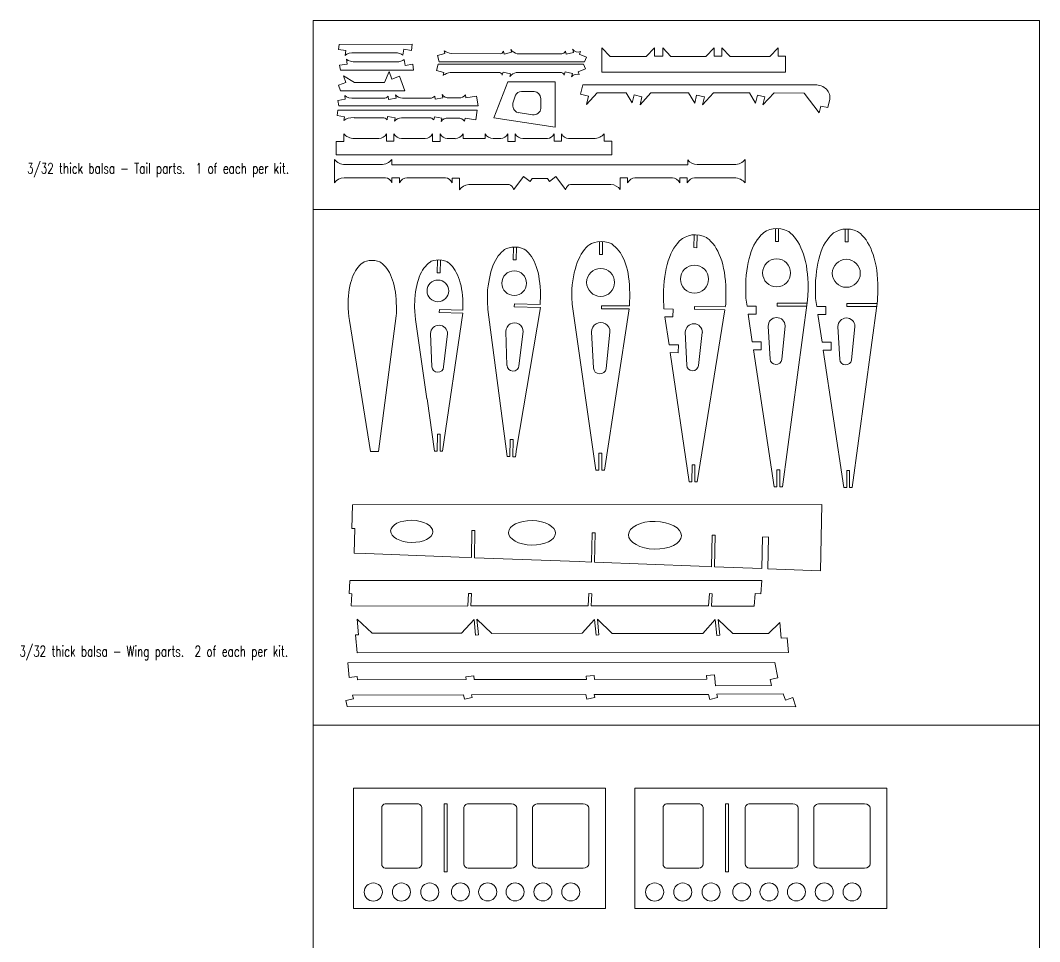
# Model space of a CAD drawing. Extents: x -25.3 to 31.6, y -27.3 to 39.1.
# Drawn here: x -25.04 to 7.31, y 9.83 to 39.06 of the extents above; entities that cross this region are included whole.
import ezdxf
from ezdxf.enums import TextEntityAlignment as Align

# ---------------------------------------------------------------- set-up
doc = ezdxf.new("R2010")
doc.units = 0
doc.header["$MEASUREMENT"] = 0
doc.layers.get('0').update_dxf_attribs({"lineweight": 0})
doc.styles.add('_TCW_TXTSTY_2', font='TXT_____.TTF', dxfattribs={"width": 0.54})

msp = doc.modelspace()

# ---------------------------------------------------------------- linework, layer by layer
at = {"color": 7, "linetype": 'Continuous', "lineweight": 0}
for p, q in [((-14.949, 38.14, 0), (-14.923, 38.298, 0)), ((-12.63, 38.11, 0), (-12.6, 38.302, 0)), ((-6.588, 37.414, 0), (-6.588, 38.192, 0)), ((-6.588, 38.191, 0), (-6.321, 37.915, 0)), ((-5.171, 37.915, 0), (-4.908, 38.191, 0)), ((-4.907, 37.922, 0), (-4.907, 38.191, 0)), ((-4.649, 38.191, 0), (-4.39, 37.919, 0)), ((-4.649, 37.922, 0), (-4.649, 38.191, 0)), ((-3.281, 37.919, 0), (-3.019, 38.188, 0)), ((-3.019, 37.923, 0), (-3.019, 38.189, 0)), ((-2.779, 37.923, 0), (-2.779, 38.192, 0)), ((-2.779, 38.191, 0), (-2.514, 37.915, 0)), ((-1.245, 37.915, 0), (-0.981, 38.191, 0)), ((-0.982, 38.191, 0), (-0.982, 37.922, 0)), ((-14.949, 38.14, 0), (-14.711, 38.103, 0)), ((-14.736, 37.944, 0), (-14.711, 38.103, 0)), ((-12.866, 38.147, 0), (-12.897, 37.954, 0)), ((-12.63, 38.11, 0), (-12.866, 38.147, 0)), ((-11.798, 37.947, 0), (-11.565, 38.005, 0)), ((-11.797, 37.946, 0), (-11.746, 37.741, 0)), ((-11.565, 38.005, 0), (-11.587, 38.096, 0)), ((-9.708, 38.085, 0), (-9.684, 37.992, 0)), ((-9.684, 37.992, 0), (-9.452, 38.05, 0)), ((-9.452, 38.05, 0), (-9.473, 38.133, 0)), ((-7.715, 37.984, 0), (-7.741, 38.085, 0)), ((-7.483, 38.042, 0), (-7.715, 37.984, 0)), ((-7.483, 38.042, 0), (-7.509, 38.146, 0)), ((-7.264, 38.071, 0), (-7.298, 37.989, 0)), ((-7.069, 37.892, 0), (-7.132, 37.745, 0)), ((-6.321, 37.915, 0), (-5.171, 37.915, 0)), ((-4.907, 37.922, 0), (-4.649, 37.922, 0)), ((-4.391, 37.919, 0), (-3.281, 37.919, 0)), ((-3.019, 37.923, 0), (-2.779, 37.923, 0)), ((-2.515, 37.915, 0), (-1.244, 37.915, 0)), ((-0.982, 37.922, 0), (-0.749, 37.922, 0)), ((-0.75, 37.922, 0), (-0.75, 37.419, 0)), ((-14.907, 37.639, 0), (-14.67, 37.676, 0)), ((-14.907, 37.639, 0), (-14.882, 37.479, 0)), ((-14.694, 37.835, 0), (-14.669, 37.676, 0)), ((-12.824, 37.632, 0), (-12.855, 37.824, 0)), ((-12.588, 37.669, 0), (-12.824, 37.632, 0)), ((-12.588, 37.669, 0), (-12.559, 37.482, 0)), ((-11.832, 37.467, 0), (-11.781, 37.672, 0)), ((-7.104, 37.52, 0), (-7.167, 37.668, 0)), ((-14.788, 37.298, 0), (-14.434, 37.093, 0)), ((-14.71, 37.092, 0), (-14.788, 37.298, 0)), ((-13.484, 37.091, 0), (-13.339, 37.44, 0)), ((-13.247, 37.197, 0), (-13.339, 37.44, 0)), ((-13.247, 37.197, 0), (-13.011, 37.286, 0)), ((-13.011, 37.286, 0), (-12.835, 36.828, 0)), ((-11.833, 37.466, 0), (-11.6, 37.408, 0)), ((-11.6, 37.408, 0), (-11.622, 37.317, 0)), ((-9.743, 37.328, 0), (-9.719, 37.421, 0)), ((-9.719, 37.421, 0), (-9.487, 37.363, 0)), ((-9.487, 37.363, 0), (-9.508, 37.28, 0)), ((-7.75, 37.429, 0), (-7.776, 37.328, 0)), ((-7.518, 37.371, 0), (-7.75, 37.429, 0)), ((-7.518, 37.371, 0), (-7.544, 37.267, 0)), ((-7.299, 37.342, 0), (-7.333, 37.424, 0)), ((-6.588, 37.414, 0), (-0.75, 37.419, 0)), ((-14.71, 37.092, 0), (-14.949, 37.001, 0)), ((-14.949, 37.001, 0), (-14.883, 36.824, 0)), ((-8.062, 37.109, 0), (-9.568, 37.109, 0)), ((-7.258, 36.716), (-7.191, 37.014)), ((-14.883, 36.824, 0), (-12.835, 36.828, 0)), ((-14.727, 36.559, 0), (-14.745, 36.679, 0)), ((-13.371, 36.658, 0), (-13.355, 36.553, 0)), ((-13.355, 36.553, 0), (-13.118, 36.59, 0)), ((-13.118, 36.59, 0), (-13.135, 36.698, 0)), ((-11.887, 36.659, 0), (-11.872, 36.563, 0)), ((-11.871, 36.563, 0), (-11.636, 36.599, 0)), ((-11.636, 36.599, 0), (-11.652, 36.706, 0)), ((-10.914, 36.695, 0), (-10.899, 36.6, 0)), ((-10.899, 36.599, 0), (-10.558, 36.652, 0)), ((-10.511, 36.353, 0), (-10.558, 36.652, 0)), ((-7.009, 36.66), (-7.258, 36.716)), ((-7.069, 36.392), (-6.728, 36.767)), ((-7.009, 36.66), (-7.069, 36.392)), ((-5.806, 36.766), (-6.728, 36.767)), ((-5.806, 36.766), (-5.616, 36.443)), ((-5.56, 36.695), (-5.616, 36.443)), ((-5.309, 36.639), (-5.56, 36.695)), ((-5.367, 36.383), (-5.024, 36.764)), ((-5.31, 36.64), (-5.367, 36.383)), ((-3.827, 36.76), (-5.024, 36.764)), ((-3.827, 36.76), (-3.634, 36.437)), ((-3.579, 36.689), (-3.634, 36.437)), ((-3.329, 36.633), (-3.579, 36.689)), ((-3.386, 36.379), (-3.043, 36.758)), ((-3.329, 36.633), (-3.386, 36.379)), ((-3.043, 36.758), (-1.895, 36.758)), ((-1.895, 36.758), (-1.702, 36.434)), ((-1.646, 36.688), (-1.702, 36.434)), ((-1.411, 36.635), (-1.646, 36.687)), ((-1.468, 36.38), (-1.115, 36.757)), ((-1.411, 36.635), (-1.468, 36.38)), ((-1.115, 36.757), (-0.156, 36.755)), ((-0.156, 36.755), (0.321, 36.131)), ((-14.964, 36.522, 0), (-14.937, 36.35, 0)), ((-14.963, 36.522, 0), (-14.727, 36.559, 0)), ((0.368, 36.344), (0.321, 36.131)), ((0.593, 36.294), (0.368, 36.344)), ((0.593, 36.294), (0.652, 36.556)), ((-14.991, 36.039, 0), (-14.965, 36.21, 0)), ((-14.991, 36.039, 0), (-14.754, 36.003, 0)), ((-14.754, 36.003, 0), (-14.773, 35.883, 0)), ((-13.399, 35.904, 0), (-13.383, 36.008, 0)), ((-13.382, 36.008, 0), (-13.146, 35.972, 0)), ((-13.146, 35.972, 0), (-13.163, 35.863, 0)), ((-11.915, 35.903, 0), (-11.9, 35.999, 0)), ((-11.899, 35.999, 0), (-11.663, 35.962, 0)), ((-11.663, 35.962, 0), (-11.68, 35.856, 0)), ((-10.942, 35.867, 0), (-10.927, 35.962, 0)), ((-10.927, 35.962, 0), (-10.585, 35.91, 0)), ((-10.538, 36.213, 0), (-10.585, 35.91, 0)), ((-14.777, 35.222, 0), (-14.777, 35.462, 0)), ((-13.423, 35.227, 0), (-13.423, 35.461, 0)), ((-13.182, 35.227, 0), (-13.182, 35.459, 0)), ((-11.956, 35.218, 0), (-11.956, 35.461, 0)), ((-11.716, 35.218, 0), (-11.716, 35.462, 0)), ((-10.989, 35.308, 0), (-10.989, 35.46, 0)), ((-10.288, 35.308, 0), (-10.989, 35.308, 0)), ((-10.288, 35.308, 0), (-10.288, 35.462, 0)), ((-9.572, 35.22, 0), (-9.572, 35.463, 0)), ((-9.333, 35.22, 0), (-9.333, 35.462, 0)), ((-8.097, 35.227, 0), (-8.097, 35.461, 0)), ((-7.859, 35.228, 0), (-7.859, 35.461, 0)), ((-6.51, 35.227, 0), (-6.51, 35.461, 0)), ((-15.017, 35.222, 0), (-14.777, 35.222, 0)), ((-15.017, 35.221, 0), (-15.017, 34.796, 0)), ((-13.423, 35.227, 0), (-13.183, 35.227, 0)), ((-11.956, 35.218, 0), (-11.716, 35.218, 0)), ((-9.572, 35.22, 0), (-9.333, 35.22, 0)), ((-8.098, 35.227, 0), (-7.859, 35.228, 0)), ((-6.51, 35.227, 0), (-6.271, 35.227, 0)), ((-6.271, 35.227, 0), (-6.271, 34.796, 0)), ((-15.071, 34.646, 0), (-15.071, 33.902, 0)), ((-15.017, 34.796), (-6.271, 34.796)), ((-13.255, 34.644, 0), (-13.255, 34.477, 0)), ((-3.857, 34.639, 0), (-3.856, 34.477, 0)), ((-2.038, 34.646, 0), (-2.038, 33.905, 0)), ((-13.255, 34.477, 0), (-3.858, 34.477, 0)), ((-13.249, 33.904, 0), (-13.249, 34.066, 0)), ((-13.248, 34.066, 0), (-13.009, 34.066, 0)), ((-13.009, 34.066, 0), (-13.009, 33.905, 0)), ((-11.101, 34.058, 0), (-11.34, 34.058, 0)), ((-11.34, 34.058, 0), (-11.34, 33.904, 0)), ((-11.101, 33.687, 0), (-11.101, 34.058, 0)), ((-9.376, 33.69, 0), (-9.066, 34.103, 0)), ((-8.864, 33.951, 0), (-8.796, 34.049, 0)), ((-8.244, 33.952, 0), (-8.308, 34.049, 0)), ((-8.044, 34.106, 0), (-8.244, 33.952, 0)), ((-7.732, 33.69, 0), (-8.044, 34.106, 0)), ((-5.764, 34.063, 0), (-6.004, 34.063, 0)), ((-6.004, 34.063, 0), (-6.004, 33.69, 0)), ((-5.764, 33.907, 0), (-5.764, 34.063, 0)), ((-4.109, 33.905, 0), (-4.109, 34.066, 0)), ((-4.109, 34.066, 0), (-3.87, 34.066, 0)), ((-3.87, 34.066, 0), (-3.87, 33.905, 0)), ((-1.439, 32.331, 0), (-1.351, 32.382, 0)), ((-1.351, 32.382, 0), (-1.249, 32.424, 0)), ((-1.249, 32.424, 0), (-1.142, 32.448, 0)), ((-1.142, 32.448, 0), (-1.026, 32.455, 0)), ((-1.071, 32.453, 0), (-1.071, 32.048, 0)), ((-1.026, 32.455, 0), (-0.901, 32.448, 0)), ((-0.978, 32.048, 0), (-0.978, 32.453, 0)), ((-0.901, 32.448, 0), (-0.786, 32.42, 0)), ((-0.786, 32.42, 0), (-0.679, 32.378, 0)), ((-0.679, 32.378, 0), (-0.651, 32.359, 0)), ((-0.59, 32.309, 0), (-0.651, 32.359, 0)), ((0.775, 32.317, 0), (0.864, 32.367, 0)), ((0.864, 32.367, 0), (0.966, 32.409, 0)), ((0.966, 32.409, 0), (1.072, 32.434, 0)), ((1.072, 32.434, 0), (1.188, 32.441, 0)), ((1.143, 32.438, 0), (1.143, 32.033, 0)), ((1.188, 32.441, 0), (1.313, 32.434, 0)), ((1.236, 32.033, 0), (1.236, 32.438, 0)), ((1.313, 32.434, 0), (1.429, 32.406, 0)), ((1.429, 32.406, 0), (1.535, 32.364, 0)), ((1.535, 32.364, 0), (1.563, 32.345, 0)), ((-4.124, 32.052, 0), (-4.181, 31.985, 0)), ((-4.061, 32.112, 0), (-4.124, 32.052, 0)), ((-4.025, 32.139, 0), (-4.061, 32.112, 0)), ((-4.025, 32.139, 0), (-3.935, 32.188, 0)), ((-3.969, 32.17, 0), (-3.969, 32.17, 0)), ((-3.935, 32.188, 0), (-3.833, 32.229, 0)), ((-3.833, 32.229, 0), (-3.726, 32.252, 0)), ((-3.726, 32.252, 0), (-3.61, 32.257, 0)), ((-3.655, 32.255, 0), (-3.661, 31.85, 0)), ((-3.61, 32.257, 0), (-3.485, 32.248, 0)), ((-3.568, 31.848, 0), (-3.561, 32.253, 0)), ((-3.485, 32.248, 0), (-3.37, 32.218, 0)), ((-3.37, 32.218, 0), (-3.264, 32.174, 0)), ((-3.264, 32.174, 0), (-3.236, 32.155, 0)), ((-3.176, 32.104, 0), (-3.237, 32.155, 0)), ((-3.119, 32.046, 0), (-3.176, 32.104, 0)), ((-3.06, 31.978, 0), (-3.119, 32.046, 0)), ((-1.649, 32.102, 0), (-1.703, 32.019, 0)), ((-1.594, 32.175, 0), (-1.649, 32.102, 0)), ((-1.538, 32.243, 0), (-1.594, 32.175, 0)), ((-1.475, 32.304, 0), (-1.538, 32.243, 0)), ((-1.439, 32.331, 0), (-1.475, 32.304, 0)), ((-0.978, 32.048, 0), (-1.071, 32.048, 0)), ((-0.532, 32.252, 0), (-0.59, 32.309, 0)), ((-0.472, 32.184, 0), (-0.532, 32.252, 0)), ((-0.412, 32.113, 0), (-0.472, 32.184, 0)), ((-0.36, 32.033, 0), (-0.412, 32.113, 0)), ((0.565, 32.088, 0), (0.511, 32.004, 0)), ((0.621, 32.16, 0), (0.565, 32.088, 0)), ((0.677, 32.228, 0), (0.621, 32.16, 0)), ((0.739, 32.289, 0), (0.677, 32.228, 0)), ((0.775, 32.317, 0), (0.739, 32.289, 0)), ((1.624, 32.294, 0), (1.563, 32.345, 0)), ((1.682, 32.238, 0), (1.624, 32.294, 0)), ((1.742, 32.17, 0), (1.682, 32.238, 0)), ((1.803, 32.098, 0), (1.742, 32.17, 0)), ((1.855, 32.018, 0), (1.803, 32.098, 0)), ((-9.717, 31.754, 0), (-9.771, 31.703, 0)), ((-9.674, 31.79, 0), (-9.717, 31.754, 0)), ((-9.674, 31.79, 0), (-9.614, 31.819, 0)), ((-9.614, 31.819, 0), (-9.527, 31.849, 0)), ((-9.527, 31.849, 0), (-9.437, 31.865, 0)), ((-9.437, 31.865, 0), (-9.339, 31.868, 0)), ((-9.386, 31.867, 0), (-9.396, 31.462, 0)), ((-9.339, 31.868, 0), (-9.233, 31.861, 0)), ((-9.302, 31.46, 0), (-9.293, 31.865, 0)), ((-9.233, 31.861, 0), (-9.135, 31.837, 0)), ((-9.135, 31.837, 0), (-9.046, 31.803, 0)), ((-9.046, 31.803, 0), (-8.996, 31.77, 0)), ((-8.961, 31.74, 0), (-8.996, 31.77, 0)), ((-8.912, 31.688, 0), (-8.961, 31.74, 0)), ((-4.348, 31.744, 0), (-4.391, 31.65, 0)), ((-4.293, 31.831, 0), (-4.348, 31.744, 0)), ((-4.238, 31.914, 0), (-4.293, 31.831, 0)), ((-4.181, 31.985, 0), (-4.238, 31.914, 0)), ((-3.568, 31.848, 0), (-3.661, 31.85, 0)), ((-3, 31.905, 0), (-3.06, 31.978, 0)), ((-2.95, 31.824, 0), (-3, 31.905, 0)), ((-2.903, 31.739, 0), (-2.95, 31.824, 0)), ((-2.855, 31.638, 0), (-2.903, 31.739, 0)), ((-1.842, 31.726, 0), (-1.877, 31.616, 0)), ((-1.798, 31.836, 0), (-1.842, 31.726, 0)), ((-1.756, 31.931, 0), (-1.798, 31.836, 0)), ((-1.703, 32.019, 0), (-1.756, 31.931, 0)), ((-0.312, 31.948, 0), (-0.36, 32.033, 0)), ((-0.262, 31.848, 0), (-0.312, 31.948, 0)), ((-0.222, 31.748, 0), (-0.262, 31.848, 0)), ((-0.181, 31.643, 0), (-0.222, 31.748, 0)), ((0.372, 31.711, 0), (0.338, 31.602, 0)), ((0.416, 31.822, 0), (0.372, 31.711, 0)), ((0.458, 31.916, 0), (0.416, 31.822, 0)), ((0.511, 32.004, 0), (0.458, 31.916, 0)), ((1.236, 32.033, 0), (1.143, 32.033, 0)), ((1.902, 31.934, 0), (1.855, 32.018, 0)), ((1.952, 31.834, 0), (1.902, 31.934, 0)), ((1.992, 31.733, 0), (1.952, 31.834, 0)), ((2.033, 31.629, 0), (1.992, 31.733, 0)), ((-14.128, 31.4, 0), (-14.169, 31.372, 0)), ((-12.037, 31.391, 0), (-12.088, 31.353, 0)), ((-12.037, 31.391, 0), (-12.025, 31.4, 0)), ((-11.999, 31.417, 0), (-12.025, 31.4, 0)), ((-11.999, 31.418, 0), (-11.922, 31.443, 0)), ((-11.999, 31.417, 0), (-11.999, 31.418, 0)), ((-11.922, 31.443, 0), (-11.842, 31.456, 0)), ((-11.842, 31.456, 0), (-11.756, 31.459, 0)), ((-11.8, 31.458, 0), (-11.807, 31.054, 0)), ((-11.756, 31.459, 0), (-11.662, 31.454, 0)), ((-11.713, 31.052, 0), (-11.707, 31.456, 0)), ((-11.662, 31.454, 0), (-11.576, 31.435, 0)), ((-11.576, 31.435, 0), (-11.497, 31.407, 0)), ((-11.497, 31.407, 0), (-11.49, 31.403, 0)), ((-11.479, 31.395, 0), (-11.49, 31.403, 0)), ((-11.468, 31.387, 0), (-11.479, 31.395, 0)), ((-9.962, 31.442, 0), (-10.003, 31.364, 0)), ((-9.916, 31.52, 0), (-9.962, 31.442, 0)), ((-9.874, 31.586, 0), (-9.916, 31.52, 0)), ((-9.82, 31.648, 0), (-9.874, 31.586, 0)), ((-9.771, 31.703, 0), (-9.82, 31.648, 0)), ((-9.302, 31.46, 0), (-9.396, 31.462, 0)), ((-8.866, 31.628, 0), (-8.912, 31.688, 0)), ((-8.82, 31.565, 0), (-8.866, 31.628, 0)), ((-8.777, 31.497, 0), (-8.82, 31.565, 0)), ((-8.734, 31.421, 0), (-8.777, 31.497, 0)), ((-8.695, 31.338, 0), (-8.734, 31.421, 0)), ((-7.367, 31.374, 0), (-7.282, 31.56, 0)), ((-4.473, 31.431, 0), (-4.509, 31.318, 0)), ((-4.437, 31.54, 0), (-4.473, 31.431, 0)), ((-4.391, 31.65, 0), (-4.437, 31.54, 0)), ((-2.816, 31.537, 0), (-2.855, 31.638, 0)), ((-2.777, 31.432, 0), (-2.816, 31.537, 0)), ((-2.746, 31.315, 0), (-2.777, 31.432, 0)), ((-1.911, 31.503, 0), (-1.943, 31.377, 0)), ((-1.877, 31.616, 0), (-1.911, 31.503, 0)), ((-0.149, 31.527, 0), (-0.181, 31.643, 0)), ((-0.12, 31.406, 0), (-0.149, 31.527, 0)), ((-0.091, 31.281, 0), (-0.12, 31.406, 0)), ((0.304, 31.488, 0), (0.272, 31.363, 0)), ((0.338, 31.602, 0), (0.304, 31.488, 0)), ((2.066, 31.512, 0), (2.033, 31.629, 0)), ((2.094, 31.391, 0), (2.066, 31.512, 0)), ((2.123, 31.266, 0), (2.094, 31.391, 0)), ((-12.309, 31.072, 0), (-12.35, 30.999, 0)), ((-12.273, 31.141, 0), (-12.309, 31.072, 0)), ((-12.23, 31.202, 0), (-12.273, 31.141, 0)), ((-12.187, 31.256, 0), (-12.23, 31.202, 0)), ((-12.143, 31.31, 0), (-12.187, 31.256, 0)), ((-12.088, 31.353, 0), (-12.143, 31.31, 0)), ((-11.422, 31.347, 0), (-11.468, 31.387, 0)), ((-11.375, 31.304, 0), (-11.422, 31.347, 0)), ((-11.327, 31.253, 0), (-11.375, 31.304, 0)), ((-11.283, 31.193, 0), (-11.327, 31.253, 0)), ((-11.243, 31.13, 0), (-11.283, 31.193, 0)), ((-11.203, 31.063, 0), (-11.243, 31.13, 0)), ((-10.105, 31.086, 0), (-10.132, 30.981, 0)), ((-10.077, 31.182, 0), (-10.105, 31.086, 0)), ((-10.043, 31.275, 0), (-10.077, 31.182, 0)), ((-10.003, 31.364, 0), (-10.043, 31.275, 0)), ((-8.665, 31.249, 0), (-8.695, 31.338, 0)), ((-8.635, 31.157, 0), (-8.665, 31.249, 0)), ((-8.608, 31.057, 0), (-8.635, 31.157, 0)), ((-4.566, 31.065, 0), (-4.588, 30.93, 0)), ((-4.542, 31.193, 0), (-4.566, 31.065, 0)), ((-4.509, 31.318, 0), (-4.542, 31.193, 0)), ((-2.72, 31.193, 0), (-2.746, 31.315, 0)), ((-2.693, 31.068, 0), (-2.72, 31.193, 0)), ((-2.675, 30.934, 0), (-2.693, 31.068, 0)), ((-1.984, 31.113, 0), (-1.998, 30.974, 0)), ((-1.964, 31.249, 0), (-1.984, 31.113, 0)), ((-1.943, 31.377, 0), (-1.964, 31.249, 0)), ((-0.071, 31.147, 0), (-0.091, 31.281, 0)), ((-0.055, 31.01, 0), (-0.071, 31.147, 0)), ((0.23, 31.099, 0), (0.216, 30.959, 0)), ((0.251, 31.235, 0), (0.23, 31.099, 0)), ((0.272, 31.363, 0), (0.251, 31.235, 0)), ((2.143, 31.133, 0), (2.123, 31.266, 0)), ((2.159, 30.995, 0), (2.143, 31.133, 0)), ((-12.438, 30.747, 0), (-12.461, 30.652, 0)), ((-12.409, 30.835, 0), (-12.438, 30.747, 0)), ((-12.38, 30.919, 0), (-12.409, 30.835, 0)), ((-12.35, 30.999, 0), (-12.38, 30.919, 0)), ((-11.713, 31.052, 0), (-11.807, 31.054, 0)), ((-11.167, 30.987, 0), (-11.203, 31.063, 0)), ((-11.136, 30.908, 0), (-11.167, 30.987, 0)), ((-11.104, 30.824, 0), (-11.136, 30.908, 0)), ((-11.076, 30.736, 0), (-11.104, 30.824, 0)), ((-10.153, 30.87, 0), (-10.195, 30.639, 0)), ((-10.132, 30.981, 0), (-10.153, 30.87, 0)), ((-8.586, 30.952, 0), (-8.608, 31.057, 0)), ((-8.568, 30.843, 0), (-8.586, 30.952, 0)), ((-8.553, 30.726, 0), (-8.568, 30.843, 0)), ((-4.604, 30.79, 0), (-4.62, 30.643, 0)), ((-4.588, 30.93, 0), (-4.604, 30.79, 0)), ((-2.661, 30.796, 0), (-2.675, 30.934, 0)), ((-2.651, 30.654, 0), (-2.661, 30.796, 0)), ((-2.011, 30.827, 0), (-2.014, 30.676, 0)), ((-1.998, 30.974, 0), (-2.011, 30.827, 0)), ((-0.043, 30.868, 0), (-0.055, 31.01, 0)), ((-0.036, 30.722, 0), (-0.043, 30.868, 0)), ((0.203, 30.812, 0), (0.2, 30.662, 0)), ((0.216, 30.959, 0), (0.203, 30.812, 0)), ((2.171, 30.853, 0), (2.159, 30.995, 0)), ((2.178, 30.707, 0), (2.171, 30.853, 0)), ((-12.499, 30.451, 0), (-12.51, 30.345, 0)), ((-12.483, 30.553, 0), (-12.499, 30.451, 0)), ((-12.461, 30.652, 0), (-12.483, 30.553, 0)), ((-11.053, 30.641, 0), (-11.076, 30.736, 0)), ((-11.034, 30.541, 0), (-11.053, 30.641, 0)), ((-11.019, 30.436, 0), (-11.034, 30.541, 0)), ((-11.004, 30.328, 0), (-11.019, 30.436, 0)), ((-10.209, 30.515, 0), (-10.213, 30.385, 0)), ((-10.195, 30.639, 0), (-10.209, 30.515, 0)), ((-8.544, 30.609, 0), (-8.553, 30.726, 0)), ((-8.533, 30.483, 0), (-8.544, 30.609, 0)), ((-8.532, 30.354, 0), (-8.533, 30.483, 0)), ((-4.625, 30.493, 0), (-4.629, 30.339, 0)), ((-4.62, 30.643, 0), (-4.625, 30.493, 0)), ((-2.646, 30.508, 0), (-2.651, 30.654, 0)), ((-2.645, 30.358, 0), (-2.646, 30.508, 0)), ((-2.014, 30.676, 0), (-2.016, 30.522, 0)), ((-2.016, 30.522, 0), (-2.016, 30.455, 0)), ((-2.016, 30.456, 0), (-2.011, 30.248, 0)), ((-0.033, 30.506, 0), (-0.051, 30.182, 0)), ((-0.033, 30.571, 0), (-0.036, 30.722, 0)), ((-0.033, 30.506, 0), (-0.033, 30.571, 0)), ((0.2, 30.662, 0), (0.199, 30.508, 0)), ((0.199, 30.508, 0), (0.199, 30.441, 0)), ((0.199, 30.441, 0), (0.203, 30.233, 0)), ((2.182, 30.491, 0), (2.163, 30.167, 0)), ((2.181, 30.557, 0), (2.178, 30.707, 0)), ((2.182, 30.491, 0), (2.181, 30.557, 0)), ((-14.633, 30.185, 0), (-14.637, 29.932, 0)), ((-13.108, 30.172, 0), (-13.112, 30.213, 0)), ((-13.1, 29.913, 0), (-13.108, 30.172, 0)), ((-12.522, 30.212, 0), (-12.528, 29.958, 0)), ((-12.51, 30.345, 0), (-12.522, 30.212, 0)), ((-10.999, 30.215, 0), (-11.004, 30.328, 0)), ((-10.994, 29.871, 0), (-10.999, 30.215, 0)), ((-10.213, 30.385, 0), (-10.215, 30.126, 0)), ((-10.215, 30.126, 0), (-10.215, 30.09, 0)), ((-8.541, 30.044, 0), (-8.532, 30.354, 0)), ((-4.629, 30.339, 0), (-4.63, 30.272, 0)), ((-4.63, 30.272, 0), (-4.613, 29.906, 0)), ((-2.646, 30.292, 0), (-2.651, 30.046, 0)), ((-2.646, 30.292, 0), (-2.645, 30.358, 0)), ((-1.974, 29.995, 0), (-2.011, 30.249, 0)), ((-0.051, 30.182, 0), (-0.849, 24.258, 0)), ((0.24, 29.98, 0), (0.203, 30.235, 0)), ((2.163, 30.167, 0), (1.365, 24.243, 0)), ((-13.1, 29.913, 0), (-13.105, 29.766, 0)), ((-10.998, 29.777, 0), (-11.744, 29.79, 0)), ((-11.741, 29.883, 0), (-11.743, 29.79, 0)), ((-11.741, 29.883, 0), (-10.994, 29.871, 0)), ((-10.998, 29.777, 0), (-11.639, 25.39, 0)), ((-10.215, 30.09, 0), (-10.207, 29.945, 0)), ((-10.201, 29.888, 0), (-10.207, 29.945, 0)), ((-9.586, 25.223, 0), (-10.201, 29.888, 0)), ((-8.536, 29.95, 0), (-9.364, 29.969, 0)), ((-9.36, 30.063, 0), (-9.362, 29.969, 0)), ((-9.359, 30.063, 0), (-8.541, 30.044, 0)), ((-8.536, 29.95, 0), (-9.289, 25.452, 0)), ((-4.613, 29.906, 0), (-4.321, 29.903, 0)), ((-4.325, 29.653, 0), (-4.321, 29.903, 0)), ((-3.637, 29.984, 0), (-3.639, 29.89, 0)), ((-3.638, 29.894, 0), (-2.679, 29.873, 0)), ((-3.637, 29.984, 0), (-2.664, 29.969, 0)), ((-2.679, 29.873, 0), (-3.552, 24.416, 0)), ((-2.651, 30.046, 0), (-2.664, 29.969, 0)), ((-1.974, 29.995, 0), (-1.686, 29.995, 0)), ((-1.686, 29.995, 0), (-1.686, 29.745, 0)), ((-1.021, 30.088, 0), (-1.021, 29.995, 0)), ((-0.076, 29.995, 0), (-1.021, 29.995, 0)), ((-1.019, 30.088, 0), (-0.064, 30.088, 0)), ((0.24, 29.98, 0), (0.528, 29.98, 0)), ((0.528, 29.98, 0), (0.528, 29.73, 0)), ((1.194, 30.074, 0), (1.193, 29.98, 0)), ((2.138, 29.98, 0), (1.193, 29.98, 0)), ((1.195, 30.074, 0), (2.151, 30.074, 0)), ((-13.933, 25.378, 0), (-14.599, 29.534, 0)), ((-13.115, 29.685, 0), (-13.671, 25.378, 0)), ((-13.115, 29.685, 0), (-13.105, 29.767, 0)), ((-12.136, 27.049, 0), (-12.499, 29.575, 0)), ((-4.45, 28.772, 0), (-4.58, 29.656, 0)), ((-4.58, 29.656, 0), (-4.325, 29.653, 0)), ((-1.808, 28.863, 0), (-1.937, 29.745, 0)), ((-1.686, 29.745, 0), (-1.937, 29.745, 0)), ((0.407, 28.848, 0), (0.277, 29.73, 0)), ((0.528, 29.73, 0), (0.277, 29.73, 0)), ((-11.976, 28.071, 0), (-12.021, 29.124, 0)), ((-9.595, 28.112, 0), (-9.633, 29.193, 0)), ((-9.079, 29.185, 0), (-9.216, 28.103, 0)), ((-3.887, 28.118, 0), (-3.933, 29.169, 0)), ((-3.394, 29.161, 0), (-3.519, 28.112, 0)), ((-1.24, 28.313, 0), (-1.302, 29.363, 0)), ((-0.763, 29.368, 0), (-0.873, 28.299, 0)), ((0.974, 28.298, 0), (0.912, 29.349, 0)), ((1.452, 29.353, 0), (1.342, 28.284, 0)), ((-11.48, 29.116, 0), (-11.607, 28.065, 0)), ((-1.808, 28.863, 0), (-1.521, 28.863, 0)), ((-1.521, 28.863, 0), (-1.521, 28.613, 0)), ((0.407, 28.848, 0), (0.694, 28.848, 0)), ((0.694, 28.848, 0), (0.694, 28.598, 0)), ((-4.155, 28.767, 0), (-4.45, 28.772, 0)), ((-3.814, 24.421, 0), (-4.414, 28.521, 0)), ((-4.414, 28.521, 0), (-4.159, 28.517, 0)), ((-4.159, 28.517, 0), (-4.155, 28.767, 0)), ((-1.11, 24.258, 0), (-1.771, 28.613, 0)), ((-1.521, 28.613, 0), (-1.771, 28.613, 0)), ((1.104, 24.243, 0), (0.443, 28.598, 0)), ((0.694, 28.598, 0), (0.443, 28.598, 0)), ((-12.134, 27.05, 0), (-11.897, 25.394, 0)), ((-11.815, 25.393, 0), (-11.806, 25.937, 0)), ((-11.712, 25.935, 0), (-11.806, 25.937, 0)), ((-11.712, 25.935, 0), (-11.721, 25.391, 0)), ((-9.502, 25.221, 0), (-9.489, 25.762, 0)), ((-9.396, 25.76, 0), (-9.489, 25.762, 0)), ((-9.396, 25.76, 0), (-9.409, 25.218, 0)), ((-13.933, 25.378, 0), (-13.671, 25.378, 0)), ((-11.897, 25.394, 0), (-11.815, 25.393, 0)), ((-11.721, 25.391, 0), (-11.639, 25.39, 0)), ((-9.327, 25.216, 0), (-9.289, 25.452, 0)), ((-9.586, 25.223, 0), (-9.502, 25.221, 0)), ((-9.409, 25.218, 0), (-9.327, 25.216, 0)), ((-9.328, 25.215, 0), (-9.328, 25.215, 0)), ((-3.728, 24.42, 0), (-3.719, 24.962, 0)), ((-3.626, 24.96, 0), (-3.719, 24.961, 0)), ((-3.626, 24.96, 0), (-3.634, 24.418, 0)), ((-1.024, 24.258, 0), (-1.024, 24.8, 0)), ((-0.93, 24.8, 0), (-1.024, 24.8, 0)), ((-0.93, 24.8, 0), (-0.93, 24.258, 0)), ((1.19, 24.244, 0), (1.19, 24.785, 0)), ((1.284, 24.785, 0), (1.19, 24.785, 0)), ((1.284, 24.785, 0), (1.284, 24.243, 0)), ((-3.814, 24.42, 0), (-3.728, 24.419, 0)), ((-3.634, 24.418, 0), (-3.552, 24.416, 0)), ((-1.11, 24.258, 0), (-1.024, 24.258, 0)), ((-0.93, 24.258, 0), (-0.849, 24.258, 0)), ((1.104, 24.243, 0), (1.19, 24.243, 0)), ((1.284, 24.243, 0), (1.365, 24.243, 0)), ((-14.519, 22.944, 0), (-14.504, 23.696, 0)), ((-14.504, 23.696, 0), (0.4, 23.698, 0)), ((0.358, 21.599, 0), (0.4, 23.698, 0)), ((-14.427, 22.942, 0), (-14.519, 22.944, 0)), ((-10.724, 22.018, 0), (-10.707, 22.877, 0)), ((-10.707, 22.877, 0), (-10.611, 22.876, 0)), ((-10.611, 22.876, 0), (-10.628, 22.014, 0)), ((-6.912, 21.876, 0), (-6.894, 22.808, 0)), ((-6.894, 22.808, 0), (-6.799, 22.806, 0)), ((-6.799, 22.806, 0), (-6.817, 21.872, 0)), ((-3.101, 21.728, 0), (-3.081, 22.73, 0)), ((-3.081, 22.73, 0), (-2.986, 22.728, 0)), ((-2.986, 22.728, 0), (-3.006, 21.724, 0)), ((-1.499, 21.668, 0), (-1.479, 22.672, 0)), ((-1.479, 22.669, 0), (-1.289, 22.671, 0)), ((-1.289, 22.669, 0), (-1.309, 21.661, 0)), ((-14.077, 22.146, 0), (-14.442, 22.159, 0)), ((-11.113, 22.032, 0), (-14.078, 22.147, 0)), ((-10.724, 22.018, 0), (-11.113, 22.032, 0)), ((-7.302, 21.891, 0), (-10.628, 22.014, 0)), ((-6.912, 21.876, 0), (-7.302, 21.891, 0)), ((-3.49, 21.742, 0), (-6.817, 21.872, 0)), ((-3.101, 21.728, 0), (-3.49, 21.742, 0)), ((-1.499, 21.668, 0), (-3.006, 21.724, 0)), ((0.358, 21.599, 0), (-1.309, 21.661, 0)), ((-14.608, 20.874, 0), (-14.583, 21.28, 0)), ((-1.533, 20.871, 0), (-1.507, 21.288, 0)), ((-14.608, 20.874, 0), (-14.516, 20.868, 0)), ((-14.516, 20.868, 0), (-14.539, 20.488, 0)), ((-10.836, 20.488, 0), (-10.812, 20.879, 0)), ((-10.812, 20.879, 0), (-10.719, 20.873, 0)), ((-10.719, 20.873, 0), (-10.743, 20.484, 0)), ((-7.017, 20.487, 0), (-6.992, 20.877, 0)), ((-6.992, 20.877, 0), (-6.899, 20.871, 0)), ((-6.899, 20.871, 0), (-6.923, 20.482, 0)), ((-3.194, 20.485, 0), (-3.17, 20.876, 0)), ((-3.17, 20.876, 0), (-3.077, 20.87, 0)), ((-3.077, 20.87, 0), (-3.101, 20.481, 0)), ((-1.745, 20.475, 0), (-1.72, 20.877, 0)), ((-1.72, 20.877, 0), (-1.533, 20.871, 0)), ((-14.539, 20.488, 0), (-10.837, 20.481, 0)), ((-10.745, 20.485, 0), (-7.017, 20.485, 0)), ((-6.925, 20.484, 0), (-3.196, 20.484, 0)), ((-3.1, 20.475, 0), (-1.745, 20.475, 0)), ((-14.355, 20.067, 0), (-14.309, 19.571, 0)), ((-10.5, 19.566, 0), (-10.547, 20.064, 0)), ((-6.674, 19.565, 0), (-6.721, 20.066, 0)), ((-10.64, 20.057, 0), (-10.593, 19.557, 0)), ((-6.814, 20.057, 0), (-6.767, 19.556, 0)), ((-2.982, 20.049, 0), (-2.935, 19.548, 0)), ((-2.842, 19.557, 0), (-2.889, 20.058, 0)), ((-0.887, 19.461, 0), (-0.934, 19.961, 0)), ((-14.309, 19.571, 0), (-14.404, 19.563, 0)), ((-14.404, 19.563, 0), (-14.351, 18.993, 0)), ((-10.593, 19.557, 0), (-10.5, 19.566, 0)), ((-6.767, 19.556, 0), (-6.674, 19.565, 0)), ((-2.935, 19.548, 0), (-2.842, 19.557, 0)), ((-0.701, 19.477, 0), (-0.887, 19.461, 0)), ((-0.701, 19.477, 0), (-0.655, 19.006, 0)), ((-14.646, 18.682, 0), (-1.095, 18.686, 0)), ((-14.646, 18.682, 0), (-14.602, 18.217, 0)), ((-1.095, 18.686), (-0.996, 18.199)), ((-14.602, 18.217, 0), (-14.353, 18.241, 0)), ((-14.353, 18.241, 0), (-14.343, 18.141, 0)), ((-14.343, 18.141, 0), (-10.89, 18.146, 0)), ((-10.898, 18.237, 0), (-10.649, 18.261, 0)), ((-10.89, 18.146, 0), (-10.898, 18.237, 0)), ((-10.649, 18.261, 0), (-10.638, 18.146, 0)), ((-10.638, 18.146, 0), (-7.071, 18.152, 0)), ((-7.08, 18.251, 0), (-6.831, 18.275, 0)), ((-7.071, 18.152, 0), (-7.08, 18.251, 0)), ((-6.831, 18.275, 0), (-6.82, 18.152, 0)), ((-6.82, 18.152, 0), (-3.249, 18.157, 0)), ((-3.26, 18.272, 0), (-3.011, 18.295, 0)), ((-3.249, 18.157, 0), (-3.26, 18.272, 0)), ((-3.011, 18.295, 0), (-2.978, 17.951, 0)), ((-1.241, 18.147, 0), (-0.996, 18.199, 0)), ((-1.202, 17.96, 0), (-1.241, 18.147, 0)), ((-14.714, 17.481, 0), (-14.47, 17.535, 0)), ((-14.714, 17.481, 0), (-14.673, 17.292, 0)), ((-14.496, 17.656, 0), (-10.978, 17.663, 0)), ((-14.47, 17.535, 0), (-14.496, 17.656, 0)), ((-10.978, 17.663, 0), (-10.947, 17.524, 0)), ((-10.947, 17.524, 0), (-10.703, 17.578, 0)), ((-10.722, 17.663, 0), (-7.087, 17.671, 0)), ((-10.703, 17.578, 0), (-10.722, 17.663, 0)), ((-7.087, 17.671, 0), (-7.055, 17.525, 0)), ((-7.055, 17.525, 0), (-6.81, 17.579, 0)), ((-6.831, 17.671, 0), (-3.193, 17.679, 0)), ((-6.81, 17.579, 0), (-6.831, 17.671, 0)), ((-3.193, 17.679, 0), (-3.158, 17.52, 0)), ((-3.158, 17.52, 0), (-2.914, 17.574, 0)), ((-2.938, 17.684, 0), (-0.822, 17.691, 0)), ((-2.914, 17.574, 0), (-2.938, 17.684, 0)), ((-0.757, 17.499, 0), (-0.822, 17.691, 0)), ((-0.757, 17.499, 0), (-0.52, 17.577, 0)), ((-0.421, 17.284), (-0.52, 17.577)), ((-13.572, 12.3), (-13.572, 14.064)), ((-13.465, 14.203), (-12.432, 14.203)), ((-12.301, 14.064), (-12.301, 12.3)), ((-10.967, 12.302), (-10.967, 14.067)), ((-10.824, 14.205), (-9.453, 14.205)), ((-9.279, 14.067), (-9.279, 12.302)), ((-8.786, 12.302), (-8.786, 14.067)), ((-8.605, 14.205), (-7.178, 14.205)), ((-6.997, 14.067), (-6.997, 12.301)), ((-4.64, 12.3), (-4.64, 14.064)), ((-4.533, 14.203), (-3.5, 14.203)), ((-3.369, 14.064), (-3.369, 12.3)), ((-2.035, 12.302), (-2.035, 14.067)), ((-1.892, 14.205), (-0.521, 14.205)), ((-0.347, 14.067), (-0.347, 12.302)), ((0.146, 12.302), (0.146, 14.067)), ((0.327, 14.205), (1.754, 14.205)), ((1.935, 14.067), (1.935, 12.301)), ((-12.432, 12.161), (-13.465, 12.161)), ((-9.453, 12.163), (-10.825, 12.163)), ((-7.178, 12.163), (-8.606, 12.163)), ((-3.5, 12.161), (-4.533, 12.161)), ((-0.521, 12.163), (-1.893, 12.163)), ((1.754, 12.163), (0.326, 12.163))]:
    msp.add_line(p, q, dxfattribs=at)
at = {"color": 7, "linetype": 'Continuous'}
for p, q in [((-14.923, 38.298, 0), (-12.6, 38.302, 0)), ((-14.415, 38.035, 0), (-13.137, 38.036, 0)), ((-11.36, 38.006, 0), (-9.808, 38.004, 0)), ((-9.268, 38.001, 0), (-7.858, 38.001, 0)), ((-7.069, 37.892, 0), (-7.301, 37.99, 0)), ((-14.373, 37.743, 0), (-13.095, 37.743, 0)), ((-7.168, 37.676, 0), (-11.782, 37.672, 0)), ((-7.132, 37.745, 0), (-11.745, 37.741, 0)), ((-14.882, 37.479, 0), (-12.559, 37.482, 0)), ((-11.395, 37.407, 0), (-9.843, 37.409, 0)), ((-9.303, 37.412, 0), (-7.893, 37.412, 0)), ((-7.104, 37.521, 0), (-7.336, 37.423, 0)), ((-13.484, 37.091, 0), (-14.435, 37.093, 0)), ((-9.568, 37.109, 0), (-10.01, 35.969, 0)), ((-8.062, 35.67, 0), (-8.062, 37.109, 0)), ((-7.191, 37.014), (0.189, 37.016)), ((-14.421, 36.588, 0), (-13.494, 36.593, 0)), ((-12.912, 36.592, 0), (-12.029, 36.595, 0)), ((-11.423, 36.6, 0), (-11.096, 36.6, 0)), ((-9.321, 36.686, 0), (-9.405, 36.432, 0)), ((-9.139, 36.805, 0), (-8.728, 36.805, 0)), ((-8.522, 36.575, 0), (-8.522, 36.266, 0)), ((-14.937, 36.35, 0), (-10.506, 36.353, 0)), ((-14.97, 36.21, 0), (-10.538, 36.213, 0)), ((-14.448, 35.974, 0), (-13.522, 35.969, 0)), ((-12.94, 35.97, 0), (-12.056, 35.967, 0)), ((-11.451, 35.961, 0), (-11.124, 35.962, 0)), ((-8.062, 35.67, 0), (-10.01, 35.969, 0)), ((-9.244, 36.133, 0), (-8.783, 36.069, 0)), ((-13.661, 35.308, 0), (-14.434, 35.308, 0)), ((-12.189, 35.308, 0), (-12.945, 35.308, 0)), ((-11.492, 35.308, 0), (-11.242, 35.308, 0)), ((-9.792, 35.309, 0), (-10.034, 35.309, 0)), ((-9.092, 35.309, 0), (-8.311, 35.309, 0)), ((-7.639, 35.309, 0), (-6.844, 35.309, 0)), ((-13.597, 34.485, 0), (-14.734, 34.485, 0)), ((-3.555, 34.486, 0), (-2.38, 34.486, 0)), ((-14.766, 34.065, 0), (-13.449, 34.065, 0)), ((-12.769, 34.067, 0), (-11.547, 34.067, 0)), ((-8.864, 33.951, 0), (-9.066, 34.103, 0)), ((-8.796, 34.049, 0), (-8.308, 34.049, 0)), ((-4.342, 34.068, 0), (-5.532, 34.068, 0)), ((-2.38, 34.066, 0), (-3.64, 34.066, 0)), ((-10.81, 33.85, 0), (-9.53, 33.85, 0)), ((-6.296, 33.852, 0), (-7.582, 33.852, 0)), ((-6.818, 32.017, 0), (-6.718, 32.039, 0)), ((-6.718, 32.039, 0), (-6.609, 32.045, 0)), ((-6.654, 32.043, 0), (-6.654, 31.637, 0)), ((-6.609, 32.045, 0), (-6.492, 32.039, 0)), ((-6.56, 31.637, 0), (-6.56, 32.043, 0)), ((-6.492, 32.039, 0), (-6.383, 32.014, 0)), ((-7.189, 31.719, 0), (-7.238, 31.639, 0)), ((-7.133, 31.787, 0), (-7.189, 31.719, 0)), ((-7.081, 31.851, 0), (-7.133, 31.787, 0)), ((-7.023, 31.904, 0), (-7.081, 31.851, 0)), ((-6.963, 31.953, 0), (-7.023, 31.904, 0)), ((-6.964, 31.953, 0), (-6.913, 31.98, 0)), ((-6.913, 31.98, 0), (-6.818, 32.017, 0)), ((-6.383, 32.014, 0), (-6.283, 31.977, 0)), ((-6.283, 31.977, 0), (-6.267, 31.967, 0)), ((-6.211, 31.92, 0), (-6.267, 31.967, 0)), ((-6.154, 31.87, 0), (-6.211, 31.92, 0)), ((-6.098, 31.815, 0), (-6.154, 31.87, 0)), ((-6.046, 31.752, 0), (-6.098, 31.815, 0)), ((-5.993, 31.681, 0), (-6.046, 31.752, 0)), ((-7.238, 31.639, 0), (-7.282, 31.56, 0)), ((-6.56, 31.637, 0), (-6.654, 31.637, 0)), ((-5.95, 31.606, 0), (-5.993, 31.681, 0)), ((-5.906, 31.526, 0), (-5.95, 31.606, 0)), ((-5.867, 31.436, 0), (-5.906, 31.526, 0)), ((-5.833, 31.342, 0), (-5.867, 31.436, 0)), ((-7.432, 31.162, 0), (-7.46, 31.048, 0)), ((-7.402, 31.271, 0), (-7.432, 31.162, 0)), ((-7.367, 31.374, 0), (-7.402, 31.271, 0)), ((-5.802, 31.243, 0), (-5.833, 31.342, 0)), ((-5.772, 31.137, 0), (-5.802, 31.243, 0)), ((-5.75, 31.029, 0), (-5.772, 31.137, 0)), ((-7.505, 30.802, 0), (-7.521, 30.674, 0)), ((-7.483, 30.927, 0), (-7.505, 30.802, 0)), ((-7.46, 31.048, 0), (-7.483, 30.927, 0)), ((-5.733, 30.914, 0), (-5.75, 31.029, 0)), ((-5.715, 30.793, 0), (-5.733, 30.914, 0)), ((-5.707, 30.665, 0), (-5.715, 30.793, 0)), ((-7.531, 30.538, 0), (-7.535, 30.399, 0)), ((-7.521, 30.674, 0), (-7.531, 30.538, 0)), ((-5.702, 30.538, 0), (-5.707, 30.665, 0)), ((-5.698, 30.407, 0), (-5.702, 30.538, 0)), ((-7.535, 30.399, 0), (-7.536, 30.273, 0)), ((-7.536, 30.273, 0), (-7.53, 30.053, 0)), ((-5.71, 30.004, 0), (-5.698, 30.407, 0)), ((-6.769, 24.789, 0), (-7.53, 30.053, 0)), ((-6.594, 30.004, 0), (-5.71, 30.004, 0)), ((-6.594, 30.004, 0), (-6.594, 29.91, 0)), ((-5.721, 29.91, 0), (-6.594, 29.91, 0)), ((-5.721, 29.91, 0), (-6.501, 24.789, 0)), ((-6.846, 28.031, 0), (-6.911, 29.179, 0)), ((-6.325, 29.179, 0), (-6.445, 28.009, 0)), ((-6.675, 24.789, 0), (-6.675, 25.33, 0)), ((-6.581, 25.33, 0), (-6.675, 25.33, 0)), ((-6.581, 25.33, 0), (-6.581, 24.789, 0)), ((-6.769, 24.789, 0), (-6.675, 24.789, 0)), ((-6.581, 24.789, 0), (-6.501, 24.789, 0)), ((-14.442, 22.159, 0), (-14.427, 22.942, 0)), ((-14.583, 21.288, 0), (-1.507, 21.288, 0)), ((-14.355, 20.067, 0), (-13.87, 19.618, 0)), ((-10.547, 20.064, 0), (-10.081, 19.614, 0)), ((-6.721, 20.066, 0), (-6.253, 19.61, 0)), ((-10.64, 20.057, 0), (-11.035, 19.618, 0)), ((-6.814, 20.057, 0), (-7.206, 19.615, 0)), ((-2.982, 20.049, 0), (-3.377, 19.609, 0)), ((-2.889, 20.058, 0), (-2.424, 19.609, 0)), ((-0.934, 19.961, 0), (-1.291, 19.604, 0)), ((-13.87, 19.618, 0), (-11.035, 19.618, 0)), ((-10.081, 19.614, 0), (-7.206, 19.615, 0)), ((-6.253, 19.61, 0), (-3.377, 19.609, 0)), ((-2.424, 19.609, 0), (-1.291, 19.604, 0)), ((-14.351, 18.993, 0), (-0.655, 19.006, 0)), ((-2.978, 17.951, 0), (-1.201, 17.96, 0)), ((-14.673, 17.292, 0), (-0.421, 17.284, 0))]:
    msp.add_line(p, q, dxfattribs=at)
at = {"color": 7, "linetype": 'Continuous', "lineweight": 0, "ltscale": 0.25}
for p, q in [((-14.128, 31.4, 0), (-14.055, 31.425, 0)), ((-14.055, 31.425, 0), (-13.975, 31.441, 0)), ((-13.975, 31.441, 0), (-13.889, 31.445, 0)), ((-13.889, 31.445, 0), (-13.795, 31.44, 0)), ((-13.795, 31.44, 0), (-13.709, 31.423, 0)), ((-13.709, 31.423, 0), (-13.629, 31.397, 0)), ((-13.629, 31.397, 0), (-13.597, 31.379, 0)), ((-13.55, 31.34, 0), (-13.597, 31.379, 0)), ((-13.503, 31.297, 0), (-13.55, 31.34, 0)), ((-13.455, 31.247, 0), (-13.503, 31.297, 0)), ((-13.41, 31.188, 0), (-13.455, 31.247, 0)), ((-13.37, 31.125, 0), (-13.41, 31.188, 0)), ((-13.329, 31.059, 0), (-13.37, 31.125, 0)), ((-13.292, 30.984, 0), (-13.329, 31.059, 0)), ((-13.259, 30.904, 0), (-13.292, 30.984, 0)), ((-13.226, 30.821, 0), (-13.259, 30.904, 0)), ((-13.197, 30.734, 0), (-13.226, 30.821, 0)), ((-13.172, 30.638, 0), (-13.197, 30.734, 0)), ((-13.152, 30.538, 0), (-13.172, 30.638, 0)), ((-13.136, 30.434, 0), (-13.152, 30.538, 0)), ((-13.119, 30.326, 0), (-13.136, 30.434, 0)), ((-14.633, 30.174, 0), (-14.633, 30.174, 0)), ((-13.112, 30.213, 0), (-13.119, 30.326, 0))]:
    msp.add_line(p, q, dxfattribs=at)
at = {"color": 5, "linetype": 'Continuous', "lineweight": 0}
for points in [[(7.315, 33.064), (-15.747, 33.064), (-15.747, 39.06), (7.315, 39.06), (7.315, 33.064)], [(7.315, 16.696), (-15.747, 16.696), (-15.747, 33.064), (7.315, 33.064), (7.315, 16.696)], [(7.315, -6.692), (-15.747, -6.692), (-15.747, 16.696), (7.315, 16.696), (7.315, -6.692)]]:
    msp.add_lwpolyline(points, dxfattribs=at)
at = {"color": 7, "linetype": 'Continuous', "lineweight": 0, "ltscale": 0.25, "elevation": 0}
for points in [[(-14.169, 31.372), (-14.219, 31.332), (-14.274, 31.289), (-14.317, 31.234), (-14.36, 31.18), (-14.401, 31.118), (-14.436, 31.048), (-14.476, 30.974), (-14.505, 30.894), (-14.532, 30.81), (-14.56, 30.722), (-14.581, 30.626), (-14.601, 30.527), (-14.616, 30.424), (-14.625, 30.318), (-14.633, 30.205), (-14.633, 30.185)], [(-14.637, 29.932), (-14.625, 29.793), (-14.615, 29.665), (-14.599, 29.534)]]:
    msp.add_lwpolyline(points, dxfattribs=at)
at = {"color": 7, "linetype": 'Continuous', "lineweight": 0, "elevation": 0}
msp.add_lwpolyline([(-12.528, 29.958), (-12.519, 29.825), (-12.512, 29.702), (-12.499, 29.575)], dxfattribs=at)
at = {"color": 7, "linetype": 'Continuous', "lineweight": 0}
for points in [[(-14.466, 14.705), (-6.466, 14.705), (-6.466, 10.882), (-14.466, 10.882), (-14.466, 14.705)], [(-5.534, 14.705), (2.466, 14.705), (2.466, 10.882), (-5.534, 10.882), (-5.534, 14.705)], [(-11.592, 14.202), (-11.498, 14.202), (-11.498, 12.047), (-11.592, 12.047), (-11.592, 14.202)], [(-2.66, 14.202), (-2.566, 14.202), (-2.566, 12.047), (-2.66, 12.047), (-2.66, 14.202)]]:
    msp.add_lwpolyline(points, dxfattribs=at)
for centre, radius in [((-1.036, 31.05, 0), 0.444), ((1.178, 31.036, 0), 0.444), ((-9.366, 30.722, 0), 0.392), ((-3.642, 30.852, 0), 0.444), ((-11.787, 30.479, 0), 0.344), ((-13.839, 11.408), 0.287), ((-12.946, 11.408), 0.287), ((-12.048, 11.408), 0.287), ((-11.074, 11.411), 0.287), ((-10.208, 11.411), 0.287), ((-9.338, 11.411), 0.287), ((-8.455, 11.411), 0.287), ((-7.571, 11.411), 0.287), ((-4.907, 11.408), 0.287), ((-4.014, 11.408), 0.287), ((-3.116, 11.408), 0.287), ((-2.142, 11.411), 0.287), ((-1.276, 11.411), 0.287), ((-0.407, 11.411), 0.287), ((0.477, 11.411), 0.287), ((1.361, 11.411), 0.287)]:
    msp.add_circle(centre, radius, dxfattribs=at)
at = {"color": 7, "linetype": 'Continuous'}
msp.add_circle((-6.622, 30.747, 0), 0.444, dxfattribs=at)
for centre, radius, start, end in [((-11.103, 36.831, 0), 0.232, -94.1672, -35.6783), ((-9.169, 36.366, 0), 0.245, 164.268, 252.3156), ((-11.13, 35.731, 0), 0.232, 35.6783, 94.1672)]:
    msp.add_arc(centre, radius, start, end, dxfattribs=at)
at = {"color": 7, "linetype": 'Continuous', "lineweight": 0}
for centre, radius, start, end in [((-9.356, 29.187, 0), 0.277, -1.3369, 178.6631), ((-1.033, 29.363, 0), 0.27, 1.0076, 180), ((1.182, 29.349, 0), 0.27, 1.0076, 180), ((-11.75, 29.12, 0), 0.27, -0.9404, 179.0596), ((-3.663, 29.165, 0), 0.27, -0.8787, 179.1213)]:
    msp.add_arc(centre, radius, start, end, dxfattribs=at)
at = {"color": 7, "linetype": 'Continuous'}
for centre, major_axis, ratio, start_param, end_param in [((-14.377, 37.808, 0), (0.396, -0.063), 0.553804, 1.754459, 2.785866), ((-13.107, 37.838, 0), (0.287, -0.046), 0.671299, 0.864691, 1.782719), ((-11.28, 38.696, 0), (0.17, -0.683), 0.913353, -0.761781, -0.386595), ((-9.831, 38.214, 0), (0.041, -0.208), 0.641873, -0.134302, 0.786056), ((-9.252, 38.508, 0), (0.125, -0.508), 0.721756, -0.935914, -0.371791), ((-7.881, 38.213, 0), (0.049, -0.209), 0.734247, -0.165442, 0.754916), ((-7.35, 38.28, 0), (0.062, -0.218), 0.906412, -1.18506, 0.116948), ((-14.335, 37.97, 0), (0.396, 0.063), 0.553804, -2.785866, -1.754459), ((-13.065, 37.941, 0), (0.287, 0.046), 0.671299, -1.782719, -0.864691), ((-11.315, 36.716, 0), (0.17, 0.683), 0.913353, 0.386595, 0.761781), ((-9.88, 37.197, 0), (0.052, 0.21), 0.693908, -0.741947, 0.178411), ((-9.288, 36.908, 0), (0.125, 0.503), 0.723191, 0.373376, 0.937499), ((-7.92, 37.198, 0), (0.052, 0.21), 0.74569, -0.741947, 0.178411), ((-7.385, 37.129, 0), (0.056, 0.223), 0.894993, -0.151765, 1.150243), ((-14.381, 36.812, 0), (0.401, 0.062), 0.54032, -2.782822, -1.751415), ((-13.507, 36.787, 0), (0.03, -0.193), 0.90167, -0.206874, 0.711155), ((-12.895, 36.813, 0), (0.268, 0.041), 0.807832, -2.782822, -1.751415), ((-12.024, 36.789, 0), (0.03, -0.193), 0.916107, -0.206874, 0.711155), ((-11.406, 36.821, 0), (0.275, 0.042), 0.788178, -2.782822, -1.751415), ((-9.139, 36.633, 0), (0.191, 0), 0.901908, 1.570796, 2.829101), ((-8.738, 36.572, 0), (0, -0.234), 0.925595, 1.583783, 3.092612), ((-8.749, 36.274, 0), (0.228, 0), 0.910062, -1.720356, -0.039196), ((-14.409, 35.75, 0), (0.401, -0.062), 0.54032, 1.751415, 2.782822), ((-13.535, 35.775, 0), (0.03, 0.193), 0.90167, -0.711155, 0.206874), ((-12.923, 35.749, 0), (0.268, -0.041), 0.807832, 1.751415, 2.782822), ((-12.052, 35.773, 0), (0.03, 0.193), 0.916107, -0.711155, 0.206874), ((-11.434, 35.741, 0), (0.275, -0.042), 0.788178, 1.751415, 2.782822), ((-14.416, 35.619, 0), (0.418, 0), 0.743066, -2.611377, -1.613324), ((-13.673, 35.618, 0), (0, -0.31), 0.938952, 0.042528, 1.040581), ((-12.933, 35.613, 0), (0, -0.305), 0.948045, -1.040581, -0.042528), ((-12.202, 35.618, 0), (0, -0.309), 0.919075, 0.042528, 1.040581), ((-11.481, 35.62, 0), (0, -0.312), 0.875427, -1.040581, -0.042528), ((-11.255, 35.615, 0), (0.308, 0), 0.998557, -1.528269, -0.530216), ((-10.021, 35.618, 0), (0.309, 0), 0.998297, -2.611377, -1.613324), ((-9.803, 35.62, 0), (0, -0.311), 0.860327, 0.042528, 1.040581), ((-9.079, 35.618, 0), (0, -0.309), 0.951637, -1.040581, -0.042528), ((-8.322, 35.617, 0), (0, -0.308), 0.846051, 0.042528, 1.040581), ((-7.627, 35.617, 0), (0, -0.308), 0.871026, -1.040581, -0.042528), ((-6.861, 35.616, 0), (0.406, 0), 0.754421, -1.528269, -0.530216), ((-14.716, 34.81, 0), (0.411, 0), 0.793154, -2.611377, -1.613324), ((-13.615, 34.807, 0), (0.417, 0), 0.772993, -1.528269, -0.530216), ((-3.539, 34.795, 0), (0.368, 0), 0.840299, -2.611377, -1.613324), ((-2.397, 34.811, 0), (0.416, 0), 0.780403, -1.528269, -0.530216), ((-14.75, 33.736, 0), (0.371, 0), 0.888127, 1.613324, 2.611377), ((-13.459, 33.74, 0), (0, -0.326), 0.747287, 2.101012, 3.099065), ((-12.757, 33.739, 0), (0, -0.328), 0.893948, 3.18412, 4.182173), ((-11.558, 33.737, 0), (0, -0.331), 0.763213, 2.101012, 3.099065), ((-5.52, 33.742, 0), (0, -0.326), 0.8661, 3.18412, 4.182173), ((-4.354, 33.739, 0), (0, -0.329), 0.860522, 2.101012, 3.099065), ((-3.628, 33.74, 0), (0, -0.326), 0.85917, 3.18412, 4.182173), ((-2.398, 33.739, 0), (0.417, 0), 0.784814, 0.530216, 1.528269), ((-10.795, 33.521, 0), (0.354, 0), 0.928755, 1.613324, 2.611377), ((-9.538, 33.526, 0), (0, -0.324), 0.581488, 2.101012, 3.099065), ((-7.574, 33.524, 0), (0, -0.328), 0.558558, 3.18412, 4.182173), ((-6.311, 33.525, 0), (0.356, 0), 0.919548, 0.530216, 1.528269), ((-6.618, 29.179, 0), (0, -0.294), 0.997836, 1.570796, 4.712389), ((-6.645, 28.031, 0), (0.201, 0), 0.917908, 3.141593, 6.165373)]:
    msp.add_ellipse(centre, major_axis=major_axis, ratio=ratio, start_param=start_param, end_param=end_param, dxfattribs=at)
at = {"color": 7, "linetype": 'Continuous', "lineweight": 0}
for centre, major_axis, ratio, start_param, end_param in [((0.225, 36.643), (0.425, -0.095), 0.849008, 0, 1.846757), ((-1.056, 28.313, 0), (0.184, 0), 0.917908, 3.141593, 6.201793), ((1.158, 28.298, 0), (0.184, 0), 0.917908, 3.141593, 6.201793), ((-11.791, 28.068, 0), (0.185, -0.003), 0.917908, 3.141593, 6.283185), ((-9.405, 28.108, 0), (0.189, -0.004), 0.917908, 3.141593, 6.283185), ((-3.703, 28.115, 0), (0.184, -0.003), 0.917908, 3.141593, 6.283185), ((-13.465, 14.064), (0, -0.139), 0.7726, 3.141593, 4.712389), ((-12.432, 14.064), (0, -0.139), 0.945029, 1.570796, 3.141593), ((-10.824, 14.067), (0.142, 0), 0.97484, 1.570796, 3.141593), ((-9.453, 14.067), (0.174, 0), 0.796972, 0, 1.570796), ((-8.605, 14.067), (0.181, 0), 0.765919, 1.570796, 3.141593), ((-7.178, 14.067), (0.181, 0), 0.765919, 0, 1.570796), ((-4.533, 14.064), (0, -0.139), 0.7726, 3.141593, 4.712389), ((-3.5, 14.064), (0, -0.139), 0.945029, 1.570796, 3.141593), ((-1.893, 14.067), (0.142, 0), 0.97484, 1.570796, 3.141593), ((-0.521, 14.067), (0.174, 0), 0.796972, 0, 1.570796), ((0.327, 14.067), (0.181, 0), 0.765919, 1.570796, 3.141593), ((1.754, 14.067), (0.181, 0), 0.765919, 0, 1.570796), ((-13.465, 12.3), (0, -0.139), 0.7726, 4.712389, 6.283185), ((-12.432, 12.3), (0, -0.139), 0.945029, 0, 1.570796), ((-10.824, 12.302), (0.142, 0), 0.97484, 3.141593, 4.712389), ((-9.453, 12.302), (0.174, 0), 0.796972, -1.570796, 0), ((-8.605, 12.302), (0.181, 0), 0.765919, 3.141593, 4.712389), ((-7.178, 12.302), (0.181, 0), 0.765919, -1.570796, 0), ((-4.533, 12.3), (0, -0.139), 0.7726, 4.712389, 6.283185), ((-3.5, 12.3), (0, -0.139), 0.945029, 0, 1.570796), ((-1.893, 12.302), (0.142, 0), 0.97484, 3.141593, 4.712389), ((-0.521, 12.302), (0.174, 0), 0.796972, -1.570796, 0), ((0.327, 12.302), (0.181, 0), 0.765919, 3.141593, 4.712389), ((1.754, 12.302), (0.181, 0), 0.765919, -1.570796, 0)]:
    msp.add_ellipse(centre, major_axis=major_axis, ratio=ratio, start_param=start_param, end_param=end_param, dxfattribs=at)
for centre, major_axis in [((-12.619, 22.85, 0), (0.67, -0.013)), ((-8.801, 22.803, 0), (0.745, -0.015)), ((-4.898, 22.726, 0), (0.84, -0.017))]:
    msp.add_ellipse(centre, major_axis=major_axis, ratio=0.522392, dxfattribs=at)

# ---------------------------------------------------------------- texts
at = {"color": 7, "linetype": 'Continuous', "style": '_TCW_TXTSTY_2', "width": 0.54}
for s, p, p2 in [('3/32 thick balsa - Tail parts.  1 of each per kit.', (-24.831, 34.198), (-16.515, 34.198)), ('3/32 thick balsa - Wing parts.  2 of each per kit.', (-25.074, 18.877), (-16.544, 18.877))]:
    msp.add_text(s, height=0.3368, dxfattribs=at).set_placement(p, p2, align=Align.FIT)

doc.saveas('drawing.dxf')
